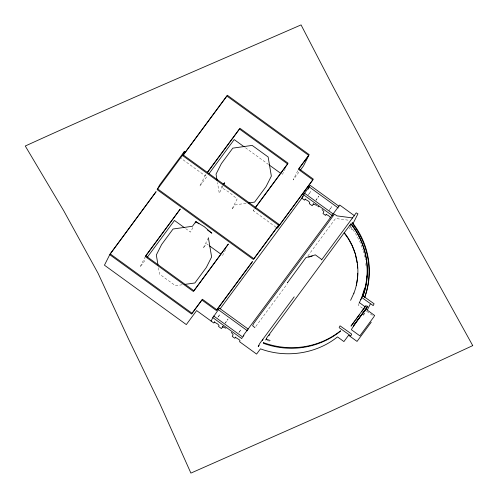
<?xml version="1.0" encoding="UTF-8"?>
<svg xmlns="http://www.w3.org/2000/svg" width="498" height="498" viewBox="0 0 498 498"><rect width="100%" height="100%" fill="white"/><g stroke="black" fill="none" stroke-linecap="round" stroke-linejoin="round"><path stroke-width="0.37" stroke-dasharray="2.49 1.87" d="M358.853 303.718L358.218 305.081L362.532 308.212M145.316 256.595L140.006 267.115L145.976 259.028M205.456 174.916L199.735 186.246L207.548 175.669M192.882 227.53L190.56 232.13L185.605 228.538M222.917 186.04L219.263 193.268L217.464 182.554M208.407 237.851L203.097 248.365L206.533 243.715L208.388 245.06M225.613 249.473L222.625 255.387L221.386 254.49M276.048 227.231L253.208 210.66L253.613 209.851M282.354 174.518L285.342 168.604M297.779 170.758L293.135 179.952L298.981 172.04M352.441 228.98L352.036 229.79L350.007 226.97M364.362 312.918L362.799 316.006L366.192 311.418M205.967 174.481L205.052 175.726L180.973 158.264M222.432 185.654L221.143 187.397L229.503 192.452L237.116 198.988L231.8 209.502L235.237 204.852L246.417 203.265M253.208 210.66L254.123 209.415M217.831 317.251L220.041 314.257L217.769 317.643M308.131 194.986L310.783 191.4L308.517 194.78M224.99 323.165L228.084 318.975L225.401 323.177M315.738 200.302L318.826 196.119L316.149 200.321M238.841 332.49L241.051 329.502L239.227 332.284M329.147 210.231L331.799 206.639L329.085 210.623M255.823 326.414L287.159 283.991M307.895 255.916L335.54 218.485L349.764 220.371M349.223 228.682L350.941 226.353M182.212 284.769L175.501 285.721L159.534 274.137L158.376 267.245M267.04 340.414L269.698 341.261M245.458 147.757L268.596 164.539M366.821 311.325L373.469 316.149M350.418 226.16L355.099 232.678L359.73 241.287L362.924 249.691M363.191 250.394L365.426 259.838M365.8 263.542L366.018 265.758"/><path stroke-width="0.75" d="M357.72 273.234L357.576 277.635L356.251 285.566M366.254 282.279L366.484 280.156M366.796 277.324L366.945 275.904M366.105 283.692L364.449 291.336L362.849 296.179M353.873 293.241C361.76 273.203 357.782 249.367 344.249 232.697L266.934 337.563L266.113 339.182L270.103 340.451M362.326 295.563L364.486 288.591M362.712 295.339C371.689 271.603 366.752 243.622 350.829 223.976L344.149 232.902L348.401 238.822L352.273 246.018L355.167 253.631M362.799 296.758C371.981 272.624 367.107 244.176 351.221 223.957M353.978 293.036L350.598 300.319M359.17 303.033L361.978 297.194M109.753 254.683L191.618 314.064L201.958 300.07L216.406 310.547L252.013 262.34L252.424 261.531L216.811 309.737L202.369 299.261L192.029 313.254L110.164 253.874L156.111 191.668L109.753 254.683L104.443 265.197L186.308 324.584L196.648 310.584L213.791 323.028L214.675 321.826M195.21 222.93L195.87 221.616L204.23 226.665L211.843 233.201L207.542 230.082M223.583 184.721L224.579 182.754L223.291 184.497M211.09 321.067L213.661 315.981L242.557 336.941L241.723 338.584L212.827 317.624M213.71 316.429L219.406 308.206L248.297 329.159M182.803 155.781L226.92 96.052L308.785 155.438L303.475 165.952L300.325 170.216M308.237 189.134L308.891 187.839M332.471 215.727L303.575 194.768L310.148 185.343L339.045 206.303M254.901 327.659L252.604 325.692L253.824 323.283L334.463 214.109L336.872 215.858L352.584 217.943M287.551 282.472L287.352 282.876L305.934 257.591L315.346 254.864L321.764 259.52M262.322 340.564L262.988 339.244M350.013 225.594L350.829 223.976M353.088 223.44L357.944 213.835L356.226 212.864L321.571 259.931M339.437 327.049L340.047 325.835L351.719 334.108L350.804 335.926L339.132 327.653M361.834 296.727L362.444 295.519L374.116 303.786L373.195 305.604L361.529 297.331M360.751 299.622L361.367 298.408M367.462 306.787L367.829 306.058L353.231 326.047L367.462 306.787L365.856 305.623L351.003 326.115L355.136 320.525M367.462 309.7L370.269 304.135M183.22 154.965L227.331 95.249L309.196 154.629L298.856 168.623L313.304 179.106L277.286 228.121L312.893 179.915L298.445 169.432L308.785 155.438M207.299 172.433L239.918 128.266L288.074 163.195L255.455 207.361M207.349 172.619L239.513 129.069L287.67 164.004L255.044 208.17M147.358 257.161L174.468 220.458L184.372 227.642M208.93 173.802L234.197 139.589L244.207 146.848M220.222 308.704L303.164 196.411M305.423 198.97L304.539 200.165L301.838 198.204L304.409 193.118L333.299 214.078M223.191 326.165L221.423 328.562L218.529 326.458L219.033 325.468L217.844 324.111L214.296 322.032M313.497 203.906L312.171 205.699L309.277 203.601L309.775 202.611L308.592 201.248L305.044 199.175M235.691 337.071L234.807 338.267L232.23 336.399L233.145 334.588L231.333 332.365M326.439 214.208L325.555 215.41L322.978 213.536L323.887 211.731L322.075 209.509M243.205 335.652L339.692 205.02L354.707 215.908M243.049 336.791L243.933 335.596M294.194 296.845L259.738 343.502L258.213 346.54L259.078 345.375M265.708 339.991L266.629 338.74M268.932 335.621L269.854 334.376M356.051 319.28L359.263 314.929M361.56 311.823L365.233 306.855L359.444 302.653M374.079 316.585L359.849 335.845L351.383 329.707L351.943 328.605A13.745 0.51 -54 0 1 359.836 317.425A13.745 0.51 -54 0 1 366.167 309.339L374.633 315.483L374.11 316.062M371.265 322.15L357.041 341.41L348.575 335.266L343.919 341.572L337.495 336.916C316.168 353.985 285.97 358.342 260.473 348.837L256.601 354.078L239.544 341.703L240.042 340.713L239.27 339.736L235.305 337.277M308.623 257.155L312.246 256.109M248.651 202.947L254.609 202.101L266.038 186.632L271.354 176.111L268.142 156.982L252.169 145.397L232.796 148.143L221.367 163.618L216.051 174.132L217.078 180.257M184.447 284.451L194.88 282.97L206.309 267.501L211.619 256.98L208.407 237.851M326.053 214.414L328.63 215.715L330.79 217.85M313.086 203.894L316.647 205.381M222.338 326.75L225.905 328.244M317.792 206.097L318.95 206.894M309.32 186.993L338.21 207.952M269.219 164.994L281.102 173.609M198.945 223.845L195.87 221.616L192.44 226.266L173.061 229.012L161.632 244.487L156.322 255.001L157.991 264.955M209.627 245.962L220.763 254.042M218.572 309.849L247.469 330.809M355.335 254.347L357.178 262.988M357.327 264.45L357.695 268.111M364.611 297.437A79.836 77.725 26.8 0 0 352.03 223.116L352.335 222.513A79.836 77.725 26.8 0 1 364.673 297.511M184.472 151.33L182.81 154.623L279.123 224.486L253.849 258.699L157.542 188.835L159.628 184.97L184.472 151.33M180.189 209.135L145.316 256.595L193.473 291.529L228.345 244.064L193.884 290.72L145.727 255.785L180.189 209.135M263.585 342.668L263.28 343.278A79.836 77.725 26.8 0 0 340.302 331.357L340.613 330.747A79.836 77.725 26.8 0 1 263.585 342.668M182.405 155.432L157.131 189.645L253.445 259.508L278.712 225.295L182.405 155.432M472.733 345.612L330.392 411.441L190.896 473.1L159.864 403.76L128.266 338.459L98.125 273.414L63.669 210.66L25.267 146.014C116.607 104.312 209.029 65.026 301.06 24.9L332.477 85.507L365.084 146.736L397.529 209.646L472.733 345.612"/></g></svg>
